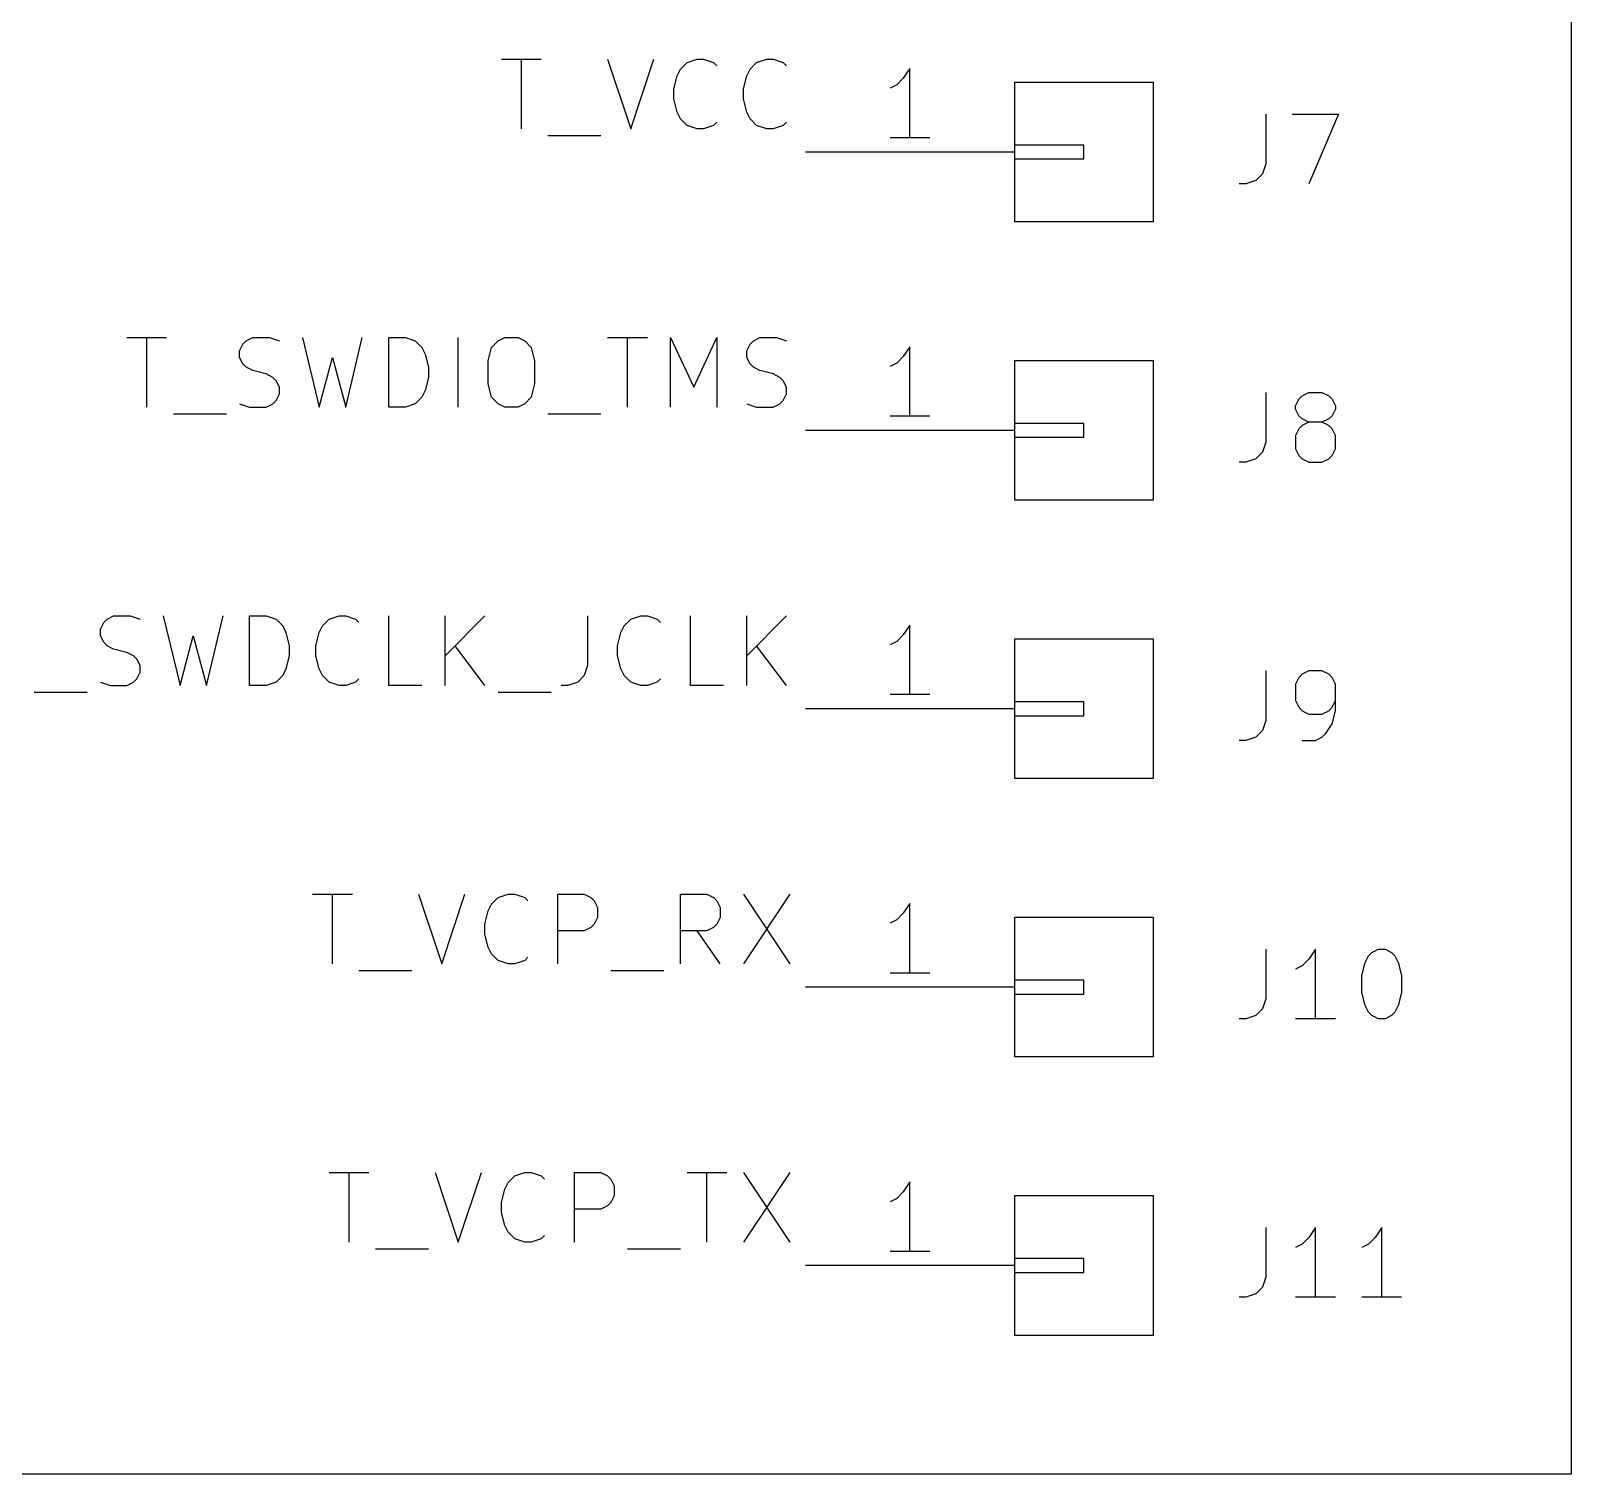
# Model space of a CAD drawing. Extents: x 0.4 to 16.1, y -11.3 to -0.4.
# Drawn here: x 9.544 to 10.65, y -4.65 to -3.613 of the extents above; entities that cross this region are included whole.
import ezdxf

# ---------------------------------------------------------------- set-up
doc = ezdxf.new("R2010")
doc.units = 0
doc.header["$MEASUREMENT"] = 0
for name, color, linetype in [('BLUE3', 171, 'CONTINUOUS'), ('CYAN2', 4, 'CONTINUOUS'), ('GRAY1', 251, 'CONTINUOUS'), ('LYELLOW', 51, 'CONTINUOUS'), ('RED2', 1, 'CONTINUOUS'), ('RED3', 11, 'CONTINUOUS')]:
    doc.layers.add(name, color=color, linetype=linetype)

msp = doc.modelspace()

# ---------------------------------------------------------------- linework, layer by layer
at = {"layer": 'BLUE3', "linetype": 'CONTINUOUS'}
for p, q in [((10.65, -0.55), (10.65, -4.65)), ((10.65, -4.65), (5.05, -4.65))]:
    msp.add_line(p, q, dxfattribs=at)
at = {"layer": 'CYAN2', "linetype": 'CONTINUOUS'}
for p, q in [((10.4306, -3.6728), (10.4306, -3.7085)), ((10.4496, -3.6728), (10.4829, -3.6728)), ((10.4829, -3.6728), (10.4615, -3.7228)), ((10.4282, -3.7157), (10.4234, -3.7204)), ((10.4306, -3.7085), (10.4282, -3.7157)), ((10.4163, -3.7228), (10.4115, -3.7228)), ((10.4234, -3.7204), (10.4163, -3.7228)), ((10.4306, -3.8728), (10.4306, -3.9085)), ((10.452, -3.8823), (10.4544, -3.8776)), ((10.452, -3.8847), (10.452, -3.8823)), ((10.4544, -3.8776), (10.4568, -3.8752)), ((10.4568, -3.8752), (10.4615, -3.8728)), ((10.4615, -3.8728), (10.471, -3.8728)), ((10.471, -3.8728), (10.4758, -3.8752)), ((10.4758, -3.8752), (10.4782, -3.8776)), ((10.4782, -3.8776), (10.4806, -3.8823)), ((10.4806, -3.8823), (10.4806, -3.8847)), ((10.4544, -3.8895), (10.452, -3.8847)), ((10.4568, -3.8918), (10.4544, -3.8895)), ((10.4615, -3.8942), (10.4568, -3.8918)), ((10.4615, -3.8942), (10.4568, -3.8966)), ((10.471, -3.8942), (10.4615, -3.8942)), ((10.4758, -3.8918), (10.471, -3.8942)), ((10.4758, -3.8966), (10.471, -3.8942)), ((10.4782, -3.8895), (10.4758, -3.8918)), ((10.4806, -3.8847), (10.4782, -3.8895)), ((10.4544, -3.899), (10.452, -3.9038)), ((10.452, -3.9038), (10.452, -3.9133)), ((10.4568, -3.8966), (10.4544, -3.899)), ((10.4782, -3.899), (10.4758, -3.8966)), ((10.4806, -3.9038), (10.4782, -3.899)), ((10.4806, -3.9133), (10.4806, -3.9038)), ((10.4282, -3.9157), (10.4234, -3.9204)), ((10.4306, -3.9085), (10.4282, -3.9157)), ((10.452, -3.9133), (10.4544, -3.918)), ((10.4782, -3.918), (10.4806, -3.9133)), ((10.4163, -3.9228), (10.4115, -3.9228)), ((10.4234, -3.9204), (10.4163, -3.9228)), ((10.4544, -3.918), (10.4568, -3.9204)), ((10.4568, -3.9204), (10.4615, -3.9228)), ((10.4615, -3.9228), (10.471, -3.9228)), ((10.471, -3.9228), (10.4758, -3.9204)), ((10.4758, -3.9204), (10.4782, -3.918)), ((10.4306, -4.0728), (10.4306, -4.1085)), ((10.4544, -4.0776), (10.452, -4.0823)), ((10.452, -4.0823), (10.452, -4.0942)), ((10.4568, -4.0752), (10.4544, -4.0776)), ((10.4615, -4.0728), (10.4568, -4.0752)), ((10.471, -4.0728), (10.4615, -4.0728)), ((10.4758, -4.0752), (10.471, -4.0728)), ((10.4782, -4.0776), (10.4758, -4.0752)), ((10.4806, -4.0823), (10.4782, -4.0776)), ((10.4806, -4.1014), (10.4806, -4.0823)), ((10.452, -4.0942), (10.4544, -4.099)), ((10.4544, -4.099), (10.4568, -4.1014)), ((10.4568, -4.1014), (10.4615, -4.1038)), ((10.4615, -4.1038), (10.471, -4.1038)), ((10.471, -4.1038), (10.4758, -4.1014)), ((10.4758, -4.1014), (10.4782, -4.099)), ((10.4782, -4.099), (10.4806, -4.0942)), ((10.4782, -4.1109), (10.4806, -4.1014)), ((10.4282, -4.1157), (10.4234, -4.1204)), ((10.4306, -4.1085), (10.4282, -4.1157)), ((10.4734, -4.118), (10.4782, -4.1109)), ((10.4163, -4.1228), (10.4115, -4.1228)), ((10.4234, -4.1204), (10.4163, -4.1228)), ((10.4568, -4.1228), (10.4663, -4.1228)), ((10.4663, -4.1228), (10.471, -4.1204)), ((10.471, -4.1204), (10.4734, -4.118)), ((10.4306, -4.2728), (10.4306, -4.3085)), ((10.4615, -4.2799), (10.4568, -4.2847)), ((10.4663, -4.2728), (10.4615, -4.2799)), ((10.4663, -4.3228), (10.4663, -4.2728)), ((10.502, -4.2823), (10.5044, -4.2776)), ((10.5044, -4.2776), (10.5068, -4.2752)), ((10.5068, -4.2752), (10.5115, -4.2728)), ((10.5115, -4.2728), (10.5163, -4.2728)), ((10.5163, -4.2728), (10.521, -4.2752)), ((10.521, -4.2752), (10.5234, -4.2776)), ((10.5234, -4.2776), (10.5258, -4.2823)), ((10.4568, -4.2847), (10.452, -4.2871)), ((10.4996, -4.2918), (10.502, -4.2823)), ((10.4996, -4.3038), (10.4996, -4.2918)), ((10.5258, -4.2823), (10.5282, -4.2918)), ((10.5282, -4.2918), (10.5282, -4.3038)), ((10.502, -4.3133), (10.4996, -4.3038)), ((10.5282, -4.3038), (10.5258, -4.3133)), ((10.4306, -4.3085), (10.4282, -4.3157)), ((10.5044, -4.318), (10.502, -4.3133)), ((10.5258, -4.3133), (10.5234, -4.318)), ((10.4163, -4.3228), (10.4115, -4.3228)), ((10.4234, -4.3204), (10.4163, -4.3228)), ((10.4282, -4.3157), (10.4234, -4.3204)), ((10.4806, -4.3228), (10.452, -4.3228)), ((10.5068, -4.3204), (10.5044, -4.318)), ((10.5115, -4.3228), (10.5068, -4.3204)), ((10.5163, -4.3228), (10.5115, -4.3228)), ((10.521, -4.3204), (10.5163, -4.3228)), ((10.5234, -4.318), (10.521, -4.3204)), ((10.4306, -4.4728), (10.4306, -4.5085)), ((10.4615, -4.4799), (10.4568, -4.4847)), ((10.4663, -4.4728), (10.4615, -4.4799)), ((10.4663, -4.5228), (10.4663, -4.4728)), ((10.5091, -4.4799), (10.5044, -4.4847)), ((10.5139, -4.4728), (10.5091, -4.4799)), ((10.5139, -4.5228), (10.5139, -4.4728)), ((10.4568, -4.4847), (10.452, -4.4871)), ((10.5044, -4.4847), (10.4996, -4.4871)), ((10.4306, -4.5085), (10.4282, -4.5157)), ((10.4163, -4.5228), (10.4115, -4.5228)), ((10.4234, -4.5204), (10.4163, -4.5228)), ((10.4282, -4.5157), (10.4234, -4.5204)), ((10.4806, -4.5228), (10.452, -4.5228)), ((10.5282, -4.5228), (10.4996, -4.5228))]:
    msp.add_line(p, q, dxfattribs=at)
at = {"layer": 'GRAY1', "linetype": 'CONTINUOUS'}
for p, q in [((9.8816, -3.6333), (9.9102, -3.6333)), ((9.8959, -3.6833), (9.8959, -3.6333)), ((9.9578, -3.6333), (9.9745, -3.6833)), ((9.9745, -3.6833), (9.9911, -3.6333)), ((10.0102, -3.6404), (10.0149, -3.6357)), ((10.0149, -3.6357), (10.0221, -3.6333)), ((10.0221, -3.6333), (10.0268, -3.6333)), ((10.0268, -3.6333), (10.034, -3.6357)), ((10.034, -3.6357), (10.0364, -3.6381)), ((10.0602, -3.6404), (10.0649, -3.6357)), ((10.0649, -3.6357), (10.0721, -3.6333)), ((10.0721, -3.6333), (10.0768, -3.6333)), ((10.0768, -3.6333), (10.084, -3.6357)), ((10.084, -3.6357), (10.0864, -3.6381)), ((10.0054, -3.6547), (10.0078, -3.6452)), ((10.0078, -3.6452), (10.0102, -3.6404)), ((10.0554, -3.6547), (10.0578, -3.6452)), ((10.0578, -3.6452), (10.0602, -3.6404)), ((10.0054, -3.6619), (10.0054, -3.6547)), ((10.0078, -3.6714), (10.0054, -3.6619)), ((10.0554, -3.6619), (10.0554, -3.6547)), ((10.0578, -3.6714), (10.0554, -3.6619)), ((10.0102, -3.6762), (10.0078, -3.6714)), ((10.0602, -3.6762), (10.0578, -3.6714)), ((10.0149, -3.6809), (10.0102, -3.6762)), ((10.0221, -3.6833), (10.0149, -3.6809)), ((10.0268, -3.6833), (10.0221, -3.6833)), ((10.034, -3.6809), (10.0268, -3.6833)), ((10.0364, -3.6785), (10.034, -3.6809)), ((10.0649, -3.6809), (10.0602, -3.6762)), ((10.0721, -3.6833), (10.0649, -3.6809)), ((10.0768, -3.6833), (10.0721, -3.6833)), ((10.084, -3.6809), (10.0768, -3.6833)), ((10.0864, -3.6785), (10.084, -3.6809)), ((9.9149, -3.6881), (9.953, -3.6881)), ((9.6126, -3.8333), (9.6411, -3.8333)), ((9.6268, -3.8833), (9.6268, -3.8333)), ((9.6935, -3.8428), (9.6959, -3.8381)), ((9.6959, -3.8381), (9.6983, -3.8357)), ((9.6983, -3.8357), (9.703, -3.8333)), ((9.703, -3.8333), (9.7149, -3.8333)), ((9.7149, -3.8333), (9.7221, -3.8357)), ((9.7387, -3.8333), (9.7507, -3.8833)), ((9.7697, -3.8833), (9.7816, -3.8333)), ((9.8006, -3.8833), (9.8006, -3.8333)), ((9.8006, -3.8333), (9.8126, -3.8333)), ((9.8126, -3.8333), (9.8197, -3.8357)), ((9.8197, -3.8357), (9.8245, -3.8404)), ((9.8506, -3.8833), (9.8506, -3.8333)), ((9.8745, -3.8404), (9.8792, -3.8357)), ((9.8792, -3.8357), (9.884, -3.8333)), ((9.884, -3.8333), (9.8935, -3.8333)), ((9.8935, -3.8333), (9.8983, -3.8357)), ((9.8983, -3.8357), (9.903, -3.8404)), ((9.9578, -3.8333), (9.9864, -3.8333)), ((9.9721, -3.8833), (9.9721, -3.8333)), ((10.003, -3.8833), (10.003, -3.8333)), ((10.003, -3.8333), (10.0197, -3.869)), ((10.0197, -3.869), (10.0364, -3.8333)), ((10.0364, -3.8333), (10.0364, -3.8833)), ((10.0578, -3.8428), (10.0602, -3.8381)), ((10.0602, -3.8381), (10.0626, -3.8357)), ((10.0626, -3.8357), (10.0673, -3.8333)), ((10.0673, -3.8333), (10.0792, -3.8333)), ((10.0792, -3.8333), (10.0864, -3.8357)), ((9.6935, -3.8476), (9.6935, -3.8428)), ((9.6959, -3.8523), (9.6935, -3.8476)), ((9.7507, -3.8833), (9.7602, -3.8476)), ((9.7602, -3.8476), (9.7697, -3.8833)), ((9.8245, -3.8404), (9.8268, -3.8452)), ((9.8268, -3.8452), (9.8292, -3.8547)), ((9.8721, -3.85), (9.8745, -3.8404)), ((9.8721, -3.8666), (9.8721, -3.85)), ((9.903, -3.8404), (9.9054, -3.85)), ((9.9054, -3.85), (9.9054, -3.8666)), ((10.0578, -3.8476), (10.0578, -3.8428)), ((10.0602, -3.8523), (10.0578, -3.8476)), ((9.6983, -3.8547), (9.6959, -3.8523)), ((9.703, -3.8571), (9.6983, -3.8547)), ((9.7126, -3.8595), (9.703, -3.8571)), ((9.7173, -3.8619), (9.7126, -3.8595)), ((9.8292, -3.8547), (9.8292, -3.8619)), ((10.0626, -3.8547), (10.0602, -3.8523)), ((10.0673, -3.8571), (10.0626, -3.8547)), ((10.0768, -3.8595), (10.0673, -3.8571)), ((10.0816, -3.8619), (10.0768, -3.8595)), ((9.7197, -3.8643), (9.7173, -3.8619)), ((9.7221, -3.869), (9.7197, -3.8643)), ((9.7221, -3.8738), (9.7221, -3.869)), ((9.8268, -3.8714), (9.8245, -3.8762)), ((9.8292, -3.8619), (9.8268, -3.8714)), ((9.8745, -3.8762), (9.8721, -3.8666)), ((9.9054, -3.8666), (9.903, -3.8762)), ((10.084, -3.8643), (10.0816, -3.8619)), ((10.0864, -3.869), (10.084, -3.8643)), ((10.0864, -3.8738), (10.0864, -3.869)), ((9.6935, -3.8809), (9.7007, -3.8833)), ((9.7007, -3.8833), (9.7126, -3.8833)), ((9.7126, -3.8833), (9.7173, -3.8809)), ((9.7173, -3.8809), (9.7197, -3.8785)), ((9.7197, -3.8785), (9.7221, -3.8738)), ((9.8126, -3.8833), (9.8006, -3.8833)), ((9.8197, -3.8809), (9.8126, -3.8833)), ((9.8245, -3.8762), (9.8197, -3.8809)), ((9.8792, -3.8809), (9.8745, -3.8762)), ((9.884, -3.8833), (9.8792, -3.8809)), ((9.8935, -3.8833), (9.884, -3.8833)), ((9.8983, -3.8809), (9.8935, -3.8833)), ((9.903, -3.8762), (9.8983, -3.8809)), ((10.0578, -3.8809), (10.0649, -3.8833)), ((10.0649, -3.8833), (10.0768, -3.8833)), ((10.0768, -3.8833), (10.0816, -3.8809)), ((10.0816, -3.8809), (10.084, -3.8785)), ((10.084, -3.8785), (10.0864, -3.8738)), ((9.6459, -3.8881), (9.684, -3.8881)), ((9.9149, -3.8881), (9.953, -3.8881)), ((9.5935, -4.0428), (9.5959, -4.0381)), ((9.5959, -4.0381), (9.5983, -4.0357)), ((9.5983, -4.0357), (9.603, -4.0333)), ((9.603, -4.0333), (9.6149, -4.0333)), ((9.6149, -4.0333), (9.6221, -4.0357)), ((9.6387, -4.0333), (9.6507, -4.0833)), ((9.6697, -4.0833), (9.6816, -4.0333)), ((9.7006, -4.0833), (9.7006, -4.0333)), ((9.7006, -4.0333), (9.7126, -4.0333)), ((9.7126, -4.0333), (9.7197, -4.0357)), ((9.7197, -4.0357), (9.7245, -4.0404)), ((9.753, -4.0404), (9.7578, -4.0357)), ((9.7578, -4.0357), (9.7649, -4.0333)), ((9.7649, -4.0333), (9.7697, -4.0333)), ((9.7697, -4.0333), (9.7768, -4.0357)), ((9.7768, -4.0357), (9.7792, -4.0381)), ((9.8006, -4.0833), (9.8006, -4.0333)), ((9.8411, -4.0833), (9.8411, -4.0333)), ((9.8697, -4.0333), (9.8411, -4.0619)), ((9.9435, -4.0333), (9.9435, -4.069)), ((9.9697, -4.0404), (9.9745, -4.0357)), ((9.9745, -4.0357), (9.9816, -4.0333)), ((9.9816, -4.0333), (9.9864, -4.0333)), ((9.9864, -4.0333), (9.9935, -4.0357)), ((9.9935, -4.0357), (9.9959, -4.0381)), ((10.0173, -4.0833), (10.0173, -4.0333)), ((10.0578, -4.0833), (10.0578, -4.0333)), ((10.0864, -4.0333), (10.0578, -4.0619)), ((9.5935, -4.0476), (9.5935, -4.0428)), ((9.5959, -4.0523), (9.5935, -4.0476)), ((9.6507, -4.0833), (9.6602, -4.0476)), ((9.6602, -4.0476), (9.6697, -4.0833)), ((9.7245, -4.0404), (9.7268, -4.0452)), ((9.7268, -4.0452), (9.7292, -4.0547)), ((9.7483, -4.0547), (9.7506, -4.0452)), ((9.7506, -4.0452), (9.753, -4.0404)), ((9.9649, -4.0547), (9.9673, -4.0452)), ((9.9673, -4.0452), (9.9697, -4.0404)), ((9.5983, -4.0547), (9.5959, -4.0523)), ((9.603, -4.0571), (9.5983, -4.0547)), ((9.6126, -4.0595), (9.603, -4.0571)), ((9.6173, -4.0619), (9.6126, -4.0595)), ((9.7292, -4.0547), (9.7292, -4.0619)), ((9.7483, -4.0619), (9.7483, -4.0547)), ((9.8697, -4.0833), (9.8483, -4.0547)), ((9.9649, -4.0619), (9.9649, -4.0547)), ((10.0864, -4.0833), (10.0649, -4.0547)), ((9.6197, -4.0643), (9.6173, -4.0619)), ((9.6221, -4.069), (9.6197, -4.0643)), ((9.6221, -4.0738), (9.6221, -4.069)), ((9.7268, -4.0714), (9.7245, -4.0762)), ((9.7292, -4.0619), (9.7268, -4.0714)), ((9.7506, -4.0714), (9.7483, -4.0619)), ((9.753, -4.0762), (9.7506, -4.0714)), ((9.9435, -4.069), (9.9411, -4.0762)), ((9.9673, -4.0714), (9.9649, -4.0619)), ((9.9697, -4.0762), (9.9673, -4.0714)), ((9.5935, -4.0809), (9.6007, -4.0833)), ((9.6126, -4.0833), (9.6173, -4.0809)), ((9.6173, -4.0809), (9.6197, -4.0785)), ((9.6197, -4.0785), (9.6221, -4.0738)), ((9.7197, -4.0809), (9.7126, -4.0833)), ((9.7245, -4.0762), (9.7197, -4.0809)), ((9.7578, -4.0809), (9.753, -4.0762)), ((9.7649, -4.0833), (9.7578, -4.0809)), ((9.7768, -4.0809), (9.7697, -4.0833)), ((9.7792, -4.0785), (9.7768, -4.0809)), ((9.9364, -4.0809), (9.9292, -4.0833)), ((9.9411, -4.0762), (9.9364, -4.0809)), ((9.9745, -4.0809), (9.9697, -4.0762)), ((9.9816, -4.0833), (9.9745, -4.0809)), ((9.9935, -4.0809), (9.9864, -4.0833)), ((9.9959, -4.0785), (9.9935, -4.0809)), ((9.5459, -4.0881), (9.584, -4.0881)), ((9.6007, -4.0833), (9.6126, -4.0833)), ((9.7126, -4.0833), (9.7006, -4.0833)), ((9.7697, -4.0833), (9.7649, -4.0833)), ((9.8245, -4.0833), (9.8006, -4.0833)), ((9.8792, -4.0881), (9.9173, -4.0881)), ((9.9292, -4.0833), (9.9245, -4.0833)), ((9.9864, -4.0833), (9.9816, -4.0833)), ((10.0411, -4.0833), (10.0173, -4.0833)), ((9.7459, -4.2333), (9.7745, -4.2333)), ((9.7602, -4.2833), (9.7602, -4.2333)), ((9.8221, -4.2333), (9.8387, -4.2833)), ((9.8387, -4.2833), (9.8554, -4.2333)), ((9.8745, -4.2404), (9.8792, -4.2357)), ((9.8792, -4.2357), (9.8864, -4.2333)), ((9.8864, -4.2333), (9.8911, -4.2333)), ((9.8911, -4.2333), (9.8983, -4.2357)), ((9.8983, -4.2357), (9.9006, -4.2381)), ((9.9221, -4.2833), (9.9221, -4.2333)), ((9.9221, -4.2333), (9.9411, -4.2333)), ((9.9411, -4.2333), (9.9459, -4.2357)), ((9.9459, -4.2357), (9.9483, -4.2381)), ((10.0102, -4.2833), (10.0102, -4.2333)), ((10.0102, -4.2333), (10.0292, -4.2333)), ((10.0292, -4.2333), (10.034, -4.2357)), ((10.034, -4.2357), (10.0364, -4.2381)), ((10.0554, -4.2333), (10.0887, -4.2833)), ((10.0887, -4.2333), (10.0554, -4.2833)), ((9.8697, -4.2547), (9.8721, -4.2452)), ((9.8721, -4.2452), (9.8745, -4.2404)), ((9.9483, -4.2381), (9.9506, -4.2428)), ((9.9506, -4.2428), (9.9506, -4.25)), ((10.0364, -4.2381), (10.0387, -4.2428)), ((10.0387, -4.2428), (10.0387, -4.25)), ((9.8697, -4.2619), (9.8697, -4.2547)), ((9.9411, -4.2595), (9.9221, -4.2595)), ((9.9459, -4.2571), (9.9411, -4.2595)), ((9.9483, -4.2547), (9.9459, -4.2571)), ((9.9506, -4.25), (9.9483, -4.2547)), ((10.0292, -4.2595), (10.0102, -4.2595)), ((10.0387, -4.2833), (10.0221, -4.2595)), ((10.034, -4.2571), (10.0292, -4.2595)), ((10.0364, -4.2547), (10.034, -4.2571)), ((10.0387, -4.25), (10.0364, -4.2547)), ((9.8721, -4.2714), (9.8697, -4.2619)), ((9.8745, -4.2762), (9.8721, -4.2714)), ((9.8792, -4.2809), (9.8745, -4.2762)), ((9.8864, -4.2833), (9.8792, -4.2809)), ((9.8983, -4.2809), (9.8911, -4.2833)), ((9.9006, -4.2785), (9.8983, -4.2809)), ((9.7792, -4.2881), (9.8173, -4.2881)), ((9.8911, -4.2833), (9.8864, -4.2833)), ((9.9602, -4.2881), (9.9983, -4.2881)), ((9.7578, -4.4333), (9.7864, -4.4333)), ((9.7721, -4.4833), (9.7721, -4.4333)), ((9.834, -4.4333), (9.8506, -4.4833)), ((9.8506, -4.4833), (9.8673, -4.4333)), ((9.8864, -4.4404), (9.8911, -4.4357)), ((9.8911, -4.4357), (9.8983, -4.4333)), ((9.8983, -4.4333), (9.903, -4.4333)), ((9.903, -4.4333), (9.9102, -4.4357)), ((9.9102, -4.4357), (9.9126, -4.4381)), ((9.934, -4.4833), (9.934, -4.4333)), ((9.934, -4.4333), (9.953, -4.4333)), ((9.953, -4.4333), (9.9578, -4.4357)), ((9.9578, -4.4357), (9.9602, -4.4381)), ((10.0149, -4.4333), (10.0435, -4.4333)), ((10.0292, -4.4833), (10.0292, -4.4333)), ((10.0554, -4.4333), (10.0887, -4.4833)), ((10.0887, -4.4333), (10.0554, -4.4833)), ((9.8816, -4.4547), (9.884, -4.4452)), ((9.884, -4.4452), (9.8864, -4.4404)), ((9.9602, -4.4381), (9.9626, -4.4428)), ((9.9626, -4.4428), (9.9626, -4.45)), ((9.8816, -4.4619), (9.8816, -4.4547)), ((9.9578, -4.4571), (9.953, -4.4595)), ((9.9602, -4.4547), (9.9578, -4.4571)), ((9.9626, -4.45), (9.9602, -4.4547)), ((9.884, -4.4714), (9.8816, -4.4619)), ((9.953, -4.4595), (9.934, -4.4595)), ((9.8864, -4.4762), (9.884, -4.4714)), ((9.8911, -4.4809), (9.8864, -4.4762)), ((9.8983, -4.4833), (9.8911, -4.4809)), ((9.9102, -4.4809), (9.903, -4.4833)), ((9.9126, -4.4785), (9.9102, -4.4809)), ((9.7911, -4.4881), (9.8292, -4.4881)), ((9.903, -4.4833), (9.8983, -4.4833)), ((9.9721, -4.4881), (10.0102, -4.4881))]:
    msp.add_line(p, q, dxfattribs=at)
at = {"layer": 'LYELLOW', "linetype": 'CONTINUOUS'}
for p, q in [((10.25, -3.65), (10.25, -3.75)), ((10.35, -3.65), (10.25, -3.65)), ((10.35, -3.75), (10.35, -3.65)), ((10.25, -3.75), (10.35, -3.75)), ((10.25, -3.85), (10.25, -3.95)), ((10.35, -3.85), (10.25, -3.85)), ((10.35, -3.95), (10.35, -3.85)), ((10.25, -3.95), (10.35, -3.95)), ((10.25, -4.05), (10.25, -4.15)), ((10.35, -4.05), (10.25, -4.05)), ((10.35, -4.15), (10.35, -4.05)), ((10.25, -4.15), (10.35, -4.15)), ((10.25, -4.25), (10.25, -4.35)), ((10.35, -4.25), (10.25, -4.25)), ((10.35, -4.35), (10.35, -4.25)), ((10.25, -4.35), (10.35, -4.35)), ((10.25, -4.45), (10.25, -4.55)), ((10.35, -4.45), (10.25, -4.45)), ((10.35, -4.55), (10.35, -4.45)), ((10.25, -4.55), (10.35, -4.55))]:
    msp.add_line(p, q, dxfattribs=at)
at = {"layer": 'RED2', "linetype": 'CONTINUOUS'}
for p, q in [((10.25, -3.65), (10.25, -3.75)), ((10.35, -3.65), (10.25, -3.65)), ((10.35, -3.75), (10.35, -3.65)), ((10.25, -3.695), (10.25, -3.705)), ((10.3, -3.695), (10.25, -3.695)), ((10.3, -3.705), (10.3, -3.695)), ((10.25, -3.7), (10.1, -3.7)), ((10.25, -3.705), (10.3, -3.705)), ((10.25, -3.75), (10.35, -3.75)), ((10.25, -3.85), (10.25, -3.95)), ((10.35, -3.85), (10.25, -3.85)), ((10.35, -3.95), (10.35, -3.85)), ((10.25, -3.9), (10.1, -3.9)), ((10.25, -3.895), (10.25, -3.905)), ((10.3, -3.895), (10.25, -3.895)), ((10.25, -3.905), (10.3, -3.905)), ((10.3, -3.905), (10.3, -3.895)), ((10.25, -3.95), (10.35, -3.95)), ((10.25, -4.05), (10.25, -4.15)), ((10.35, -4.05), (10.25, -4.05)), ((10.35, -4.15), (10.35, -4.05)), ((10.25, -4.1), (10.1, -4.1)), ((10.25, -4.095), (10.25, -4.105)), ((10.3, -4.095), (10.25, -4.095)), ((10.25, -4.105), (10.3, -4.105)), ((10.3, -4.105), (10.3, -4.095)), ((10.25, -4.15), (10.35, -4.15)), ((10.25, -4.25), (10.25, -4.35)), ((10.35, -4.25), (10.25, -4.25)), ((10.35, -4.35), (10.35, -4.25)), ((10.25, -4.3), (10.1, -4.3)), ((10.25, -4.295), (10.25, -4.305)), ((10.3, -4.295), (10.25, -4.295)), ((10.3, -4.305), (10.3, -4.295)), ((10.25, -4.305), (10.3, -4.305)), ((10.25, -4.35), (10.35, -4.35)), ((10.25, -4.45), (10.25, -4.55)), ((10.35, -4.45), (10.25, -4.45)), ((10.35, -4.55), (10.35, -4.45)), ((10.25, -4.5), (10.1, -4.5)), ((10.25, -4.495), (10.25, -4.505)), ((10.3, -4.495), (10.25, -4.495)), ((10.3, -4.505), (10.3, -4.495)), ((10.25, -4.505), (10.3, -4.505)), ((10.25, -4.55), (10.35, -4.55))]:
    msp.add_line(p, q, dxfattribs=at)
at = {"layer": 'RED3', "linetype": 'CONTINUOUS'}
for p, q in [((10.175, -3.6399), (10.1702, -3.647)), ((10.175, -3.6899), (10.175, -3.6399)), ((10.1702, -3.647), (10.1655, -3.6518)), ((10.1655, -3.6518), (10.1607, -3.6542)), ((10.1893, -3.6899), (10.1607, -3.6899)), ((10.1702, -3.847), (10.1655, -3.8518)), ((10.175, -3.8399), (10.1702, -3.847)), ((10.175, -3.8899), (10.175, -3.8399)), ((10.1655, -3.8518), (10.1607, -3.8542)), ((10.1893, -3.8899), (10.1607, -3.8899)), ((10.1702, -4.047), (10.1655, -4.0518)), ((10.175, -4.0399), (10.1702, -4.047)), ((10.175, -4.0899), (10.175, -4.0399)), ((10.1655, -4.0518), (10.1607, -4.0542)), ((10.1893, -4.0899), (10.1607, -4.0899)), ((10.1702, -4.247), (10.1655, -4.2518)), ((10.175, -4.2399), (10.1702, -4.247)), ((10.175, -4.2899), (10.175, -4.2399)), ((10.1655, -4.2518), (10.1607, -4.2542)), ((10.1893, -4.2899), (10.1607, -4.2899)), ((10.1702, -4.447), (10.1655, -4.4518)), ((10.175, -4.4399), (10.1702, -4.447)), ((10.175, -4.4899), (10.175, -4.4399)), ((10.1655, -4.4518), (10.1607, -4.4542)), ((10.1893, -4.4899), (10.1607, -4.4899))]:
    msp.add_line(p, q, dxfattribs=at)

doc.saveas('drawing.dxf')
